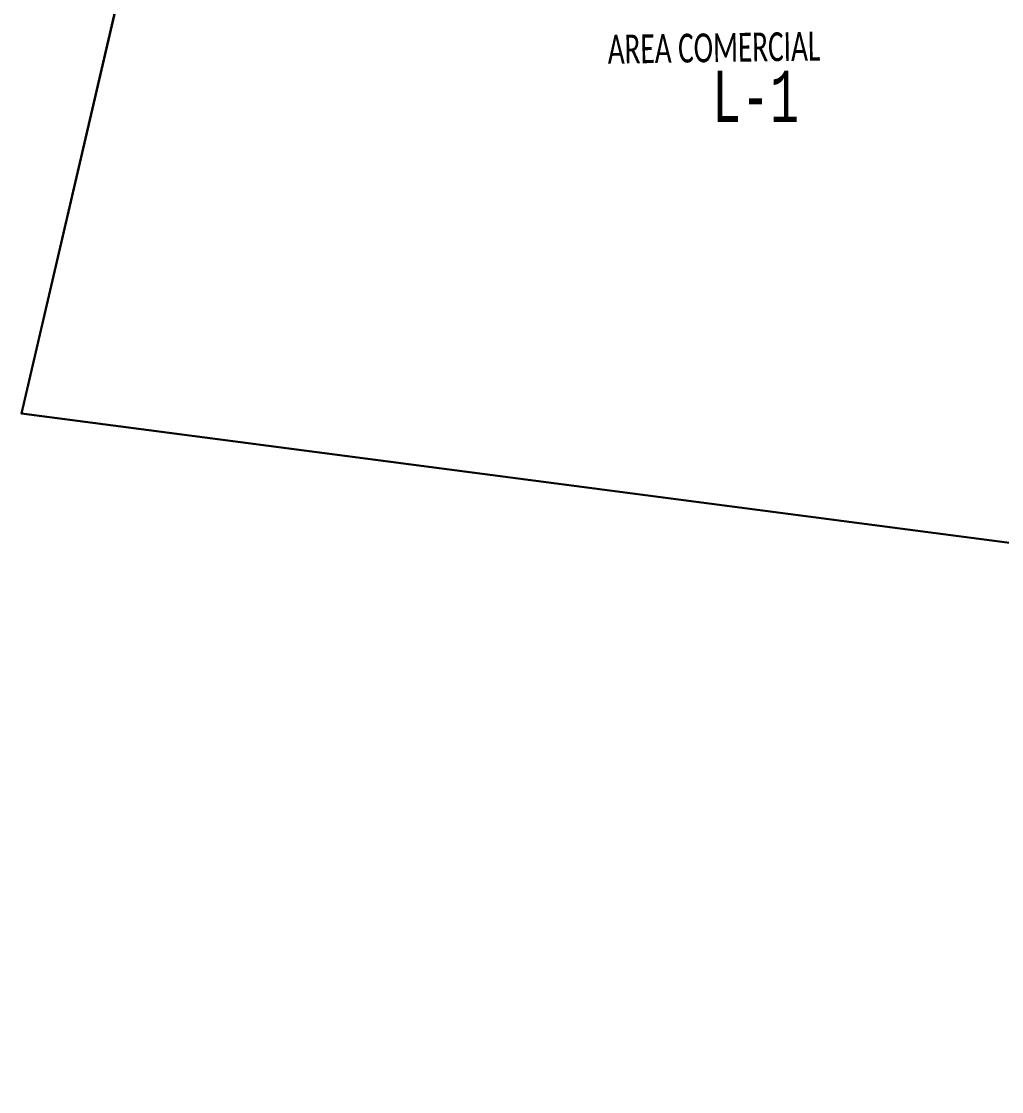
# Model space of a CAD drawing. Header units: millimetres. Extents: x 474016 to 477875, y 2288607 to 2292200.
# Drawn here: x 474016 to 474111.2, y 2288757.8 to 2288861.8 of the extents above; entities that cross this region are included whole.
import ezdxf
from ezdxf.enums import TextEntityAlignment as Align

# ---------------------------------------------------------------- set-up
doc = ezdxf.new("R2010")
doc.units = ezdxf.units.MM
doc.header["$LTSCALE"] = 50
doc.layers.add('AREAS VERDES', color=106, linetype='Continuous', lineweight=18)
doc.layers.add('MANZANAS', color=4, linetype='Continuous', lineweight=15)
for name, color, linetype in [('CVL_LOTIF', 1, 'Continuous'), ('POLIG. FISICO-TOPOGRAF', 194, 'Continuous'), ('POLIGONALGRAL', 7, 'Continuous')]:
    doc.layers.add(name, color=color, linetype=linetype)
doc.layers.add('MZ Y LT', color=7, linetype='Continuous', lineweight=13, true_color=0x0d2bf2)
doc.styles.add('Legend', font='calibri.ttf')
doc.styles.add('MONOTXT4', font='MONOTXT4.shx', dxfattribs={"width": 0.55})

msp = doc.modelspace()

# ---------------------------------------------------------------- linework, layer by layer
for points in [[(474015.96, 2288823.71), (474235.19, 2289764.41)], [(474015.96, 2288823.71), (474519.47, 2288757.84)]]:
    msp.add_lwpolyline(points)
at = {"layer": 'CVL_LOTIF'}
msp.add_lwpolyline([(474157.27, 2288879.29), (474035.53, 2288907.66), (474015.96, 2288823.71), (474140.52, 2288807.42)], close=True, dxfattribs=at)
at = {"layer": 'MANZANAS'}
msp.add_lwpolyline([(474015.96, 2288823.71), (474235.19, 2289764.41), (474345.03, 2290122.78)], dxfattribs=at)
at = {"layer": 'POLIG. FISICO-TOPOGRAF'}
msp.add_lwpolyline([(474142.51, 2288807.16), (474015.96, 2288823.71), (474235.19, 2289764.41), (474514.9, 2290677.03), (474993.89, 2291112.49), (475533.74, 2290888.92), (474404.54, 2289616.52), (474693.54, 2289380.89), (474519.47, 2288757.84), (474392.26, 2288774.48)], dxfattribs=at)
at = {"layer": 'POLIGONALGRAL', "color": 3}
msp.add_lwpolyline([(474015.96, 2288823.71), (474235.19, 2289764.41), (474345.03, 2290122.78), (474674.08, 2289920.25), (474404.54, 2289616.52), (474693.54, 2289380.89), (474519.47, 2288757.84)], close=True, dxfattribs=at)

# ---------------------------------------------------------------- texts
at = {"layer": 'AREAS VERDES', "lineweight": 9, "style": 'Legend', "width": 0.65}
msp.add_text('AREA COMERCIAL', height=2.8, rotation=0.8846, dxfattribs=at).set_placement((474083.27, 2288859.24), align=Align.MIDDLE)
at = {"layer": 'MZ Y LT', "lineweight": 13, "style": 'MONOTXT4', "width": 0.65}
msp.add_text('L-1', height=5, dxfattribs=at).set_placement((474087.32, 2288854.52), align=Align.MIDDLE)

doc.saveas('drawing.dxf')
